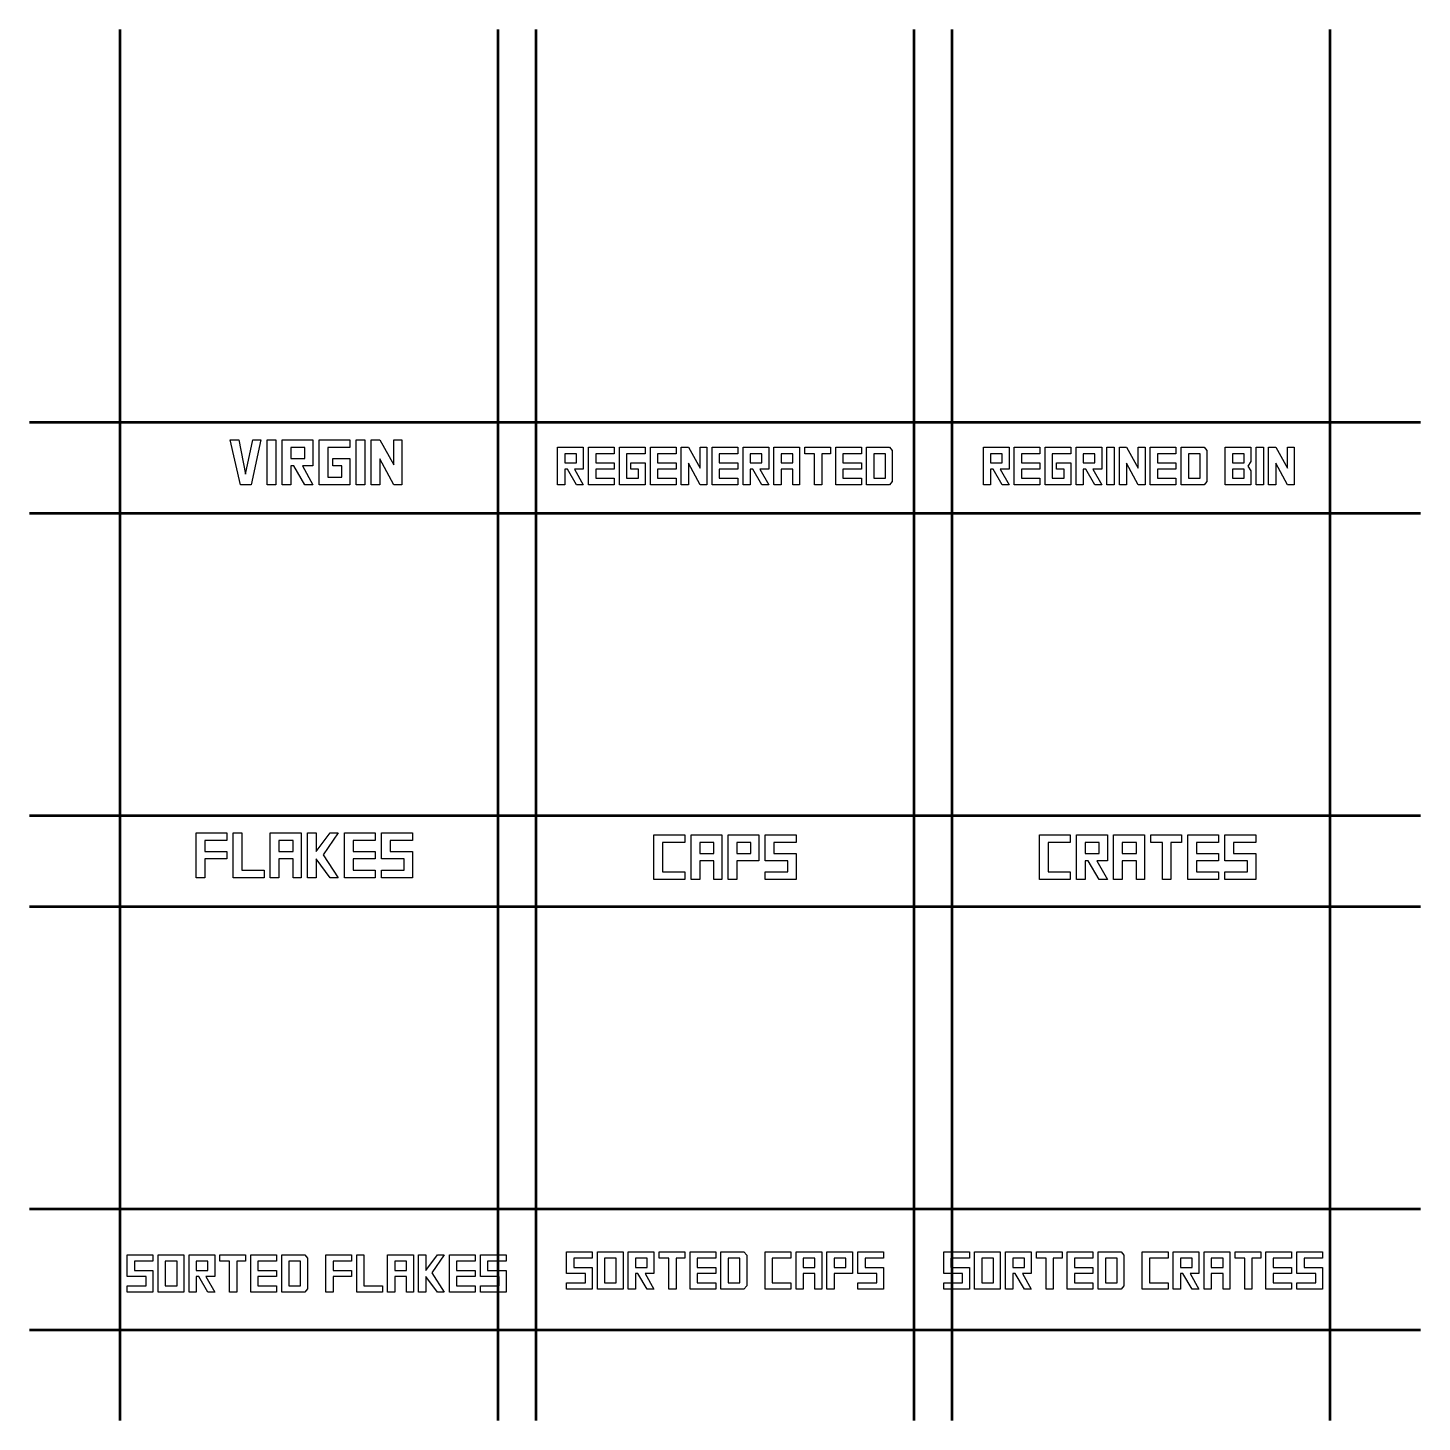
# Model space of a CAD drawing. Extents: x 0 to 3.63, y 0 to 3.63.
import ezdxf

# ---------------------------------------------------------------- set-up
doc = ezdxf.new("R2010")
doc.units = 0
doc.layers.get('0').update_dxf_attribs({"linetype": 'CONTINUOUS'})

msp = doc.modelspace()

# ---------------------------------------------------------------- linework, layer by layer
at = {"color": 250, "const_width": 0.006944}
for points in [[(0.236219, 3.62511), (0.236219, 0.003038)], [(1.22049, 3.62511), (1.22049, 0.003038)], [(1.3189, 3.62511), (1.3189, 0.003038)], [(2.30317, 3.62511), (2.30317, 0.003038)], [(2.40158, 3.62511), (2.40158, 0.003038)], [(3.38585, 3.62511), (3.38585, 0.003038)], [(0, 2.60161), (3.62207, 2.60161)], [(0, 2.36518), (3.62207, 2.36518)], [(0, 1.57775), (3.62207, 1.57775)], [(0, 1.34152), (3.62207, 1.34152)], [(0, 0.554144), (3.62207, 0.554144)], [(0, 0.239204), (3.62207, 0.239204)]]:
    msp.add_lwpolyline(points, dxfattribs=at)
at = {"color": 250}
for points in [[(0.582086, 2.55643), (0.603136, 2.55643), (0.577692, 2.43956), (0.550347, 2.43956), (0.522894, 2.55643), (0.545356, 2.55643), (0.562935, 2.46653), (0.582086, 2.55643)], [(0.619412, 2.55643), (0.641872, 2.55643), (0.641872, 2.43956), (0.619412, 2.43956), (0.619412, 2.55643)], [(0.658149, 2.43956), (0.658149, 2.55643), (0.73839, 2.55643), (0.73839, 2.4885), (0.710992, 2.4885), (0.73839, 2.43956), (0.717339, 2.43956), (0.688531, 2.4885), (0.68061, 2.4885), (0.68061, 2.43956), (0.658149, 2.43956)], [(0.790582, 2.50754), (0.834907, 2.50754), (0.834907, 2.43956), (0.754665, 2.43956), (0.754665, 2.55643), (0.834907, 2.55643), (0.834907, 2.5364), (0.777126, 2.5364), (0.777126, 2.45958), (0.813857, 2.45958), (0.813857, 2.4885), (0.790582, 2.4885), (0.790582, 2.50754)], [(0.851183, 2.55643), (0.873643, 2.55643), (0.873643, 2.43956), (0.851183, 2.43956), (0.851183, 2.55643)], [(0.912381, 2.43956), (0.889919, 2.43956), (0.889919, 2.55643), (0.912381, 2.55643), (0.94911, 2.49094), (0.94911, 2.55643), (0.970161, 2.55643), (0.970161, 2.43956), (0.94911, 2.43956), (0.912381, 2.50706), (0.912381, 2.43956)], [(0.68061, 2.50754), (0.717339, 2.50754), (0.717339, 2.5364), (0.68061, 2.5364), (0.68061, 2.50754)], [(1.37543, 2.43956), (1.37543, 2.53694), (1.44228, 2.53694), (1.44228, 2.48036), (1.41943, 2.48036), (1.44228, 2.43956), (1.42469, 2.43956), (1.40072, 2.48036), (1.39415, 2.48036), (1.39415, 2.43956), (1.37543, 2.43956)], [(1.39415, 2.49621), (1.42469, 2.49621), (1.42469, 2.52029), (1.39415, 2.52029), (1.39415, 2.49621)], [(1.47456, 2.52029), (1.47456, 2.49621), (1.52274, 2.49621), (1.52274, 2.48036), (1.47456, 2.48036), (1.47456, 2.45628), (1.52274, 2.45628), (1.52274, 2.43956), (1.45583, 2.43956), (1.45583, 2.53694), (1.52274, 2.53694), (1.52274, 2.52029), (1.47456, 2.52029)], [(1.56619, 2.49621), (1.60314, 2.49621), (1.60314, 2.43956), (1.53629, 2.43956), (1.53629, 2.53694), (1.60314, 2.53694), (1.60314, 2.52029), (1.55501, 2.52029), (1.55501, 2.45628), (1.58556, 2.45628), (1.58556, 2.48031), (1.56619, 2.48031), (1.56619, 2.49621)], [(1.63542, 2.52029), (1.63542, 2.49621), (1.6836, 2.49621), (1.6836, 2.48036), (1.63542, 2.48036), (1.63542, 2.45628), (1.6836, 2.45628), (1.6836, 2.43956), (1.61669, 2.43956), (1.61669, 2.53694), (1.6836, 2.53694), (1.6836, 2.52029), (1.63542, 2.52029)], [(1.71588, 2.43956), (1.69715, 2.43956), (1.69715, 2.53694), (1.71588, 2.53694), (1.74642, 2.48236), (1.74642, 2.53694), (1.764, 2.53694), (1.764, 2.43956), (1.74642, 2.43956), (1.71588, 2.49582), (1.71588, 2.43956)], [(1.79628, 2.52029), (1.79628, 2.49621), (1.84446, 2.49621), (1.84446, 2.48036), (1.79628, 2.48036), (1.79628, 2.45628), (1.84446, 2.45628), (1.84446, 2.43956), (1.77756, 2.43956), (1.77756, 2.53694), (1.84446, 2.53694), (1.84446, 2.52029), (1.79628, 2.52029)], [(1.85801, 2.43956), (1.85801, 2.53694), (1.92486, 2.53694), (1.92486, 2.48036), (1.90201, 2.48036), (1.92486, 2.43956), (1.90728, 2.43956), (1.88331, 2.48036), (1.87674, 2.48036), (1.87674, 2.43956), (1.85801, 2.43956)], [(1.87674, 2.49621), (1.90728, 2.49621), (1.90728, 2.52029), (1.87674, 2.52029), (1.87674, 2.49621)], [(1.98774, 2.48036), (1.95714, 2.48036), (1.95714, 2.43956), (1.93842, 2.43956), (1.93842, 2.53694), (2.00532, 2.53694), (2.00532, 2.43956), (1.98774, 2.43956), (1.98774, 2.48036)], [(1.95714, 2.49621), (1.98774, 2.49621), (1.98774, 2.52029), (1.95714, 2.52029), (1.95714, 2.49621)], [(2.04417, 2.52029), (2.01887, 2.52029), (2.01887, 2.53694), (2.08572, 2.53694), (2.08572, 2.52029), (2.06287, 2.52029), (2.06287, 2.43956), (2.04417, 2.43956), (2.04417, 2.52029)], [(2.118, 2.52029), (2.118, 2.49621), (2.16618, 2.49621), (2.16618, 2.48036), (2.118, 2.48036), (2.118, 2.45628), (2.16618, 2.45628), (2.16618, 2.43956), (2.09928, 2.43956), (2.09928, 2.53694), (2.16618, 2.53694), (2.16618, 2.52029), (2.118, 2.52029)], [(2.17974, 2.43956), (2.17974, 2.53694), (2.23953, 2.53694), (2.24658, 2.52843), (2.24658, 2.44814), (2.23958, 2.43956), (2.17974, 2.43956)], [(2.229, 2.52029), (2.19846, 2.52029), (2.19846, 2.45628), (2.229, 2.45628), (2.229, 2.52029)], [(2.48346, 2.43956), (2.48346, 2.53694), (2.55035, 2.53694), (2.55035, 2.48036), (2.5275, 2.48036), (2.55035, 2.43956), (2.53276, 2.43956), (2.50879, 2.48036), (2.50217, 2.48036), (2.50217, 2.43956), (2.48346, 2.43956)], [(2.50217, 2.49621), (2.53276, 2.49621), (2.53276, 2.52029), (2.50217, 2.52029), (2.50217, 2.49621)], [(2.58263, 2.52029), (2.58263, 2.49621), (2.63075, 2.49621), (2.63075, 2.48036), (2.58263, 2.48036), (2.58263, 2.45628), (2.63075, 2.45628), (2.63075, 2.43956), (2.56392, 2.43956), (2.56392, 2.53694), (2.63075, 2.53694), (2.63075, 2.52029), (2.58263, 2.52029)], [(2.67426, 2.49621), (2.71121, 2.49621), (2.71121, 2.43956), (2.64432, 2.43956), (2.64432, 2.53694), (2.71121, 2.53694), (2.71121, 2.52029), (2.66303, 2.52029), (2.66303, 2.45628), (2.69362, 2.45628), (2.69362, 2.48031), (2.67426, 2.48031), (2.67426, 2.49621)], [(2.72478, 2.43956), (2.72478, 2.53694), (2.79161, 2.53694), (2.79161, 2.48036), (2.76878, 2.48036), (2.79161, 2.43956), (2.77408, 2.43956), (2.75006, 2.48036), (2.74349, 2.48036), (2.74349, 2.43956), (2.72478, 2.43956)], [(2.74349, 2.49621), (2.77408, 2.49621), (2.77408, 2.52029), (2.74349, 2.52029), (2.74349, 2.49621)], [(2.80518, 2.53694), (2.82389, 2.53694), (2.82389, 2.43956), (2.80518, 2.43956), (2.80518, 2.53694)], [(2.85618, 2.43956), (2.83746, 2.43956), (2.83746, 2.53694), (2.85618, 2.53694), (2.88678, 2.48236), (2.88678, 2.53694), (2.90435, 2.53694), (2.90435, 2.43956), (2.88678, 2.43956), (2.85618, 2.49582), (2.85618, 2.43956)], [(2.93664, 2.52029), (2.93664, 2.49621), (2.98475, 2.49621), (2.98475, 2.48036), (2.93664, 2.48036), (2.93664, 2.45628), (2.98475, 2.45628), (2.98475, 2.43956), (2.91792, 2.43956), (2.91792, 2.53694), (2.98475, 2.53694), (2.98475, 2.52029), (2.93664, 2.52029)], [(2.99832, 2.43956), (2.99832, 2.53694), (3.05817, 2.53694), (3.06521, 2.52843), (3.06521, 2.44814), (3.05821, 2.43956), (2.99832, 2.43956)], [(3.04764, 2.52029), (3.01704, 2.52029), (3.01704, 2.45628), (3.04764, 2.45628), (3.04764, 2.52029)], [(3.18007, 2.53694), (3.18007, 2.50006), (3.17188, 2.48796), (3.18007, 2.47575), (3.18007, 2.43956), (3.11322, 2.43956), (3.11322, 2.53694), (3.18007, 2.53694)], [(3.13194, 2.49621), (3.16254, 2.49621), (3.16254, 2.52029), (3.13194, 2.52029), (3.13194, 2.49621)], [(3.19362, 2.53694), (3.21235, 2.53694), (3.21235, 2.43956), (3.19362, 2.43956), (3.19362, 2.53694)], [(3.24463, 2.43956), (3.22592, 2.43956), (3.22592, 2.53694), (3.24463, 2.53694), (3.27522, 2.48236), (3.27522, 2.53694), (3.29281, 2.53694), (3.29281, 2.43956), (3.27522, 2.43956), (3.24463, 2.49582), (3.24463, 2.43956)], [(3.13194, 2.45628), (3.16254, 2.45628), (3.16254, 2.48036), (3.13194, 2.48036), (3.13194, 2.45628)], [(0.456976, 1.41644), (0.434517, 1.41644), (0.434517, 1.53331), (0.514757, 1.53331), (0.514757, 1.51329), (0.456976, 1.51329), (0.456976, 1.48443), (0.514757, 1.48443), (0.514757, 1.46533), (0.456976, 1.46533), (0.456976, 1.41644)], [(0.553494, 1.43647), (0.611274, 1.43647), (0.611274, 1.41644), (0.531033, 1.41644), (0.531033, 1.53331), (0.553494, 1.53331), (0.553494, 1.43647)], [(0.68674, 1.46539), (0.650011, 1.46539), (0.650011, 1.41644), (0.62755, 1.41644), (0.62755, 1.53331), (0.70779, 1.53331), (0.70779, 1.41644), (0.68674, 1.41644), (0.68674, 1.46539)], [(0.746528, 1.41644), (0.724067, 1.41644), (0.724067, 1.53331), (0.746528, 1.53331), (0.746528, 1.48443), (0.783257, 1.53331), (0.804308, 1.53331), (0.765192, 1.47635), (0.804308, 1.41644), (0.783257, 1.41644), (0.746528, 1.46533), (0.746528, 1.41644)], [(0.843044, 1.51329), (0.843044, 1.48443), (0.900825, 1.48443), (0.900825, 1.46539), (0.843044, 1.46539), (0.843044, 1.43647), (0.900825, 1.43647), (0.900825, 1.41644), (0.820583, 1.41644), (0.820583, 1.53331), (0.900825, 1.53331), (0.900825, 1.51329), (0.843044, 1.51329)], [(0.917101, 1.46539), (0.917101, 1.53331), (0.997342, 1.53331), (0.997342, 1.51329), (0.939561, 1.51329), (0.939561, 1.48443), (0.997342, 1.48443), (0.997342, 1.41644), (0.917101, 1.41644), (0.917101, 1.43647), (0.976292, 1.43647), (0.976292, 1.46539), (0.917101, 1.46539)], [(1.6486, 1.43153), (1.70638, 1.43153), (1.70638, 1.41151), (1.62614, 1.41151), (1.62614, 1.52838), (1.70638, 1.52838), (1.70638, 1.50836), (1.6486, 1.50836), (1.6486, 1.43153)], [(1.78179, 1.46044), (1.74511, 1.46044), (1.74511, 1.41151), (1.72265, 1.41151), (1.72265, 1.52838), (1.8029, 1.52838), (1.8029, 1.41151), (1.78179, 1.41151), (1.78179, 1.46044)], [(1.84164, 1.41151), (1.81917, 1.41151), (1.81917, 1.52838), (1.89942, 1.52838), (1.89942, 1.46044), (1.84164, 1.46044), (1.84164, 1.41151)], [(1.91569, 1.46044), (1.91569, 1.52838), (1.99593, 1.52838), (1.99593, 1.50836), (1.93815, 1.50836), (1.93815, 1.47949), (1.99593, 1.47949), (1.99593, 1.41151), (1.91569, 1.41151), (1.91569, 1.43153), (1.97483, 1.43153), (1.97483, 1.46044), (1.91569, 1.46044)], [(2.65196, 1.43153), (2.70975, 1.43153), (2.70975, 1.41151), (2.6295, 1.41151), (2.6295, 1.52838), (2.70975, 1.52838), (2.70975, 1.50836), (2.65196, 1.50836), (2.65196, 1.43153)], [(2.72601, 1.41151), (2.72601, 1.52838), (2.80626, 1.52838), (2.80626, 1.46044), (2.77886, 1.46044), (2.80626, 1.41151), (2.78521, 1.41151), (2.7564, 1.46044), (2.74849, 1.46044), (2.74849, 1.41151), (2.72601, 1.41151)], [(2.88172, 1.46044), (2.845, 1.46044), (2.845, 1.41151), (2.82254, 1.41151), (2.82254, 1.52838), (2.90278, 1.52838), (2.90278, 1.41151), (2.88172, 1.41151), (2.88172, 1.46044)], [(2.94943, 1.50836), (2.91906, 1.50836), (2.91906, 1.52838), (2.99929, 1.52838), (2.99929, 1.50836), (2.9719, 1.50836), (2.9719, 1.41151), (2.94943, 1.41151), (2.94943, 1.50836)], [(3.03803, 1.50836), (3.03803, 1.47949), (3.09581, 1.47949), (3.09581, 1.46044), (3.03803, 1.46044), (3.03803, 1.43153), (3.09581, 1.43153), (3.09581, 1.41151), (3.01557, 1.41151), (3.01557, 1.52838), (3.09581, 1.52838), (3.09581, 1.50836), (3.03803, 1.50836)], [(3.11208, 1.46044), (3.11208, 1.52838), (3.19233, 1.52838), (3.19233, 1.50836), (3.13456, 1.50836), (3.13456, 1.47949), (3.19233, 1.47949), (3.19233, 1.41151), (3.11208, 1.41151), (3.11208, 1.43153), (3.17128, 1.43153), (3.17128, 1.46044), (3.11208, 1.46044)], [(0.650011, 1.48443), (0.68674, 1.48443), (0.68674, 1.51329), (0.650011, 1.51329), (0.650011, 1.48443)], [(1.74511, 1.47949), (1.78179, 1.47949), (1.78179, 1.50836), (1.74511, 1.50836), (1.74511, 1.47949)], [(1.84164, 1.47949), (1.87831, 1.47949), (1.87831, 1.50836), (1.84164, 1.50836), (1.84164, 1.47949)], [(2.74849, 1.47949), (2.78521, 1.47949), (2.78521, 1.50836), (2.74849, 1.50836), (2.74849, 1.47949)], [(2.845, 1.47949), (2.88172, 1.47949), (2.88172, 1.50836), (2.845, 1.50836), (2.845, 1.47949)], [(1.39844, 0.386447), (1.39844, 0.443088), (1.46528, 0.443088), (1.46528, 0.426378), (1.41715, 0.426378), (1.41715, 0.402344), (1.46528, 0.402344), (1.46528, 0.345649), (1.39844, 0.345649), (1.39844, 0.362358), (1.44775, 0.362358), (1.44775, 0.386447), (1.39844, 0.386447)], [(1.54574, 0.345703), (1.47885, 0.345703), (1.47885, 0.443088), (1.54574, 0.443088), (1.54574, 0.345703)], [(1.55931, 0.345703), (1.55931, 0.443088), (1.62614, 0.443088), (1.62614, 0.386447), (1.60331, 0.386447), (1.62614, 0.345703), (1.60856, 0.345703), (1.58458, 0.386447), (1.57801, 0.386447), (1.57801, 0.345703), (1.55931, 0.345703)], [(1.66504, 0.426378), (1.63971, 0.426378), (1.63971, 0.443088), (1.7066, 0.443088), (1.7066, 0.426378), (1.68375, 0.426378), (1.68375, 0.345649), (1.66504, 0.345649), (1.66504, 0.426378)], [(1.73887, 0.426378), (1.73887, 0.402344), (1.787, 0.402344), (1.787, 0.386447), (1.73887, 0.386447), (1.73887, 0.362358), (1.787, 0.362358), (1.787, 0.345649), (1.72017, 0.345649), (1.72017, 0.443088), (1.787, 0.443088), (1.787, 0.426378), (1.73887, 0.426378)], [(1.80057, 0.345703), (1.80057, 0.443088), (1.8604, 0.443088), (1.86746, 0.434517), (1.86746, 0.354221), (1.86046, 0.345703), (1.80057, 0.345703)], [(1.93419, 0.362358), (1.98232, 0.362358), (1.98232, 0.345703), (1.91547, 0.345703), (1.91547, 0.443088), (1.98232, 0.443088), (1.98232, 0.426378), (1.93419, 0.426378), (1.93419, 0.362358)], [(2.04519, 0.386447), (2.0146, 0.386447), (2.0146, 0.345703), (1.99588, 0.345703), (1.99588, 0.443088), (2.06278, 0.443088), (2.06278, 0.345703), (2.04519, 0.345703), (2.04519, 0.386447)], [(2.09506, 0.345703), (2.07633, 0.345703), (2.07633, 0.443088), (2.14318, 0.443088), (2.14318, 0.386447), (2.09506, 0.386447), (2.09506, 0.345703)], [(2.15674, 0.386447), (2.15674, 0.443088), (2.22364, 0.443088), (2.22364, 0.426378), (2.17546, 0.426378), (2.17546, 0.402344), (2.22364, 0.402344), (2.22364, 0.345649), (2.15674, 0.345649), (2.15674, 0.362358), (2.20606, 0.362358), (2.20606, 0.386447), (2.15674, 0.386447)], [(2.38026, 0.386447), (2.38026, 0.443088), (2.44715, 0.443088), (2.44715, 0.426378), (2.39899, 0.426378), (2.39899, 0.402344), (2.44715, 0.402344), (2.44715, 0.345649), (2.38026, 0.345649), (2.38026, 0.362358), (2.42958, 0.362358), (2.42958, 0.386447), (2.38026, 0.386447)], [(2.52756, 0.345703), (2.46072, 0.345703), (2.46072, 0.443088), (2.52756, 0.443088), (2.52756, 0.345703)], [(2.54112, 0.345703), (2.54112, 0.443088), (2.60801, 0.443088), (2.60801, 0.386447), (2.58512, 0.386447), (2.60801, 0.345703), (2.59044, 0.345703), (2.5664, 0.386447), (2.55985, 0.386447), (2.55985, 0.345703), (2.54112, 0.345703)], [(2.64686, 0.426378), (2.62158, 0.426378), (2.62158, 0.443088), (2.68842, 0.443088), (2.68842, 0.426378), (2.66558, 0.426378), (2.66558, 0.345649), (2.64686, 0.345649), (2.64686, 0.426378)], [(2.72071, 0.426378), (2.72071, 0.402344), (2.76887, 0.402344), (2.76887, 0.386447), (2.72071, 0.386447), (2.72071, 0.362358), (2.76887, 0.362358), (2.76887, 0.345649), (2.70199, 0.345649), (2.70199, 0.443088), (2.76887, 0.443088), (2.76887, 0.426378), (2.72071, 0.426378)], [(2.78244, 0.345703), (2.78244, 0.443088), (2.84224, 0.443088), (2.84928, 0.434517), (2.84928, 0.354221), (2.84229, 0.345703), (2.78244, 0.345703)], [(2.91601, 0.362358), (2.96419, 0.362358), (2.96419, 0.345703), (2.89729, 0.345703), (2.89729, 0.443088), (2.96419, 0.443088), (2.96419, 0.426378), (2.91601, 0.426378), (2.91601, 0.362358)], [(2.97775, 0.345703), (2.97775, 0.443088), (3.0446, 0.443088), (3.0446, 0.386447), (3.02175, 0.386447), (3.0446, 0.345703), (3.02701, 0.345703), (3.00304, 0.386447), (2.99647, 0.386447), (2.99647, 0.345703), (2.97775, 0.345703)], [(3.10747, 0.386447), (3.07688, 0.386447), (3.07688, 0.345703), (3.05817, 0.345703), (3.05817, 0.443088), (3.12506, 0.443088), (3.12506, 0.345703), (3.10747, 0.345703), (3.10747, 0.386447)], [(3.1639, 0.426378), (3.13861, 0.426378), (3.13861, 0.443088), (3.20546, 0.443088), (3.20546, 0.426378), (3.18261, 0.426378), (3.18261, 0.345649), (3.1639, 0.345649), (3.1639, 0.426378)], [(3.23774, 0.426378), (3.23774, 0.402344), (3.28592, 0.402344), (3.28592, 0.386447), (3.23774, 0.386447), (3.23774, 0.362358), (3.28592, 0.362358), (3.28592, 0.345649), (3.21903, 0.345649), (3.21903, 0.443088), (3.28592, 0.443088), (3.28592, 0.426378), (3.23774, 0.426378)], [(3.29949, 0.386447), (3.29949, 0.443088), (3.36632, 0.443088), (3.36632, 0.426378), (3.31819, 0.426378), (3.31819, 0.402344), (3.36632, 0.402344), (3.36632, 0.345649), (3.29949, 0.345649), (3.29949, 0.362358), (3.34874, 0.362358), (3.34874, 0.386447), (3.29949, 0.386447)], [(0.255046, 0.378526), (0.255046, 0.435167), (0.32194, 0.435167), (0.32194, 0.418457), (0.273762, 0.418457), (0.273762, 0.394368), (0.32194, 0.394368), (0.32194, 0.337728), (0.255046, 0.337728), (0.255046, 0.354438), (0.304363, 0.354438), (0.304363, 0.378526), (0.255046, 0.378526)], [(0.402344, 0.337782), (0.335504, 0.337782), (0.335504, 0.435167), (0.402344, 0.435167), (0.402344, 0.337782)], [(0.384819, 0.418457), (0.354221, 0.418457), (0.354221, 0.354438), (0.384819, 0.354438), (0.384819, 0.418457)], [(0.415907, 0.337782), (0.415907, 0.435113), (0.482801, 0.435113), (0.482801, 0.378526), (0.459961, 0.378526), (0.482801, 0.337782), (0.465224, 0.337782), (0.441243, 0.378526), (0.434625, 0.378526), (0.434625, 0.337782), (0.415907, 0.337782)], [(0.434625, 0.394368), (0.465224, 0.394368), (0.465224, 0.418457), (0.434625, 0.418457), (0.434625, 0.394368)], [(0.521647, 0.418457), (0.496365, 0.418457), (0.496365, 0.435167), (0.563206, 0.435167), (0.563206, 0.418457), (0.540365, 0.418457), (0.540365, 0.337728), (0.521647, 0.337728), (0.521647, 0.418457)], [(0.595486, 0.418457), (0.595486, 0.394368), (0.643664, 0.394368), (0.643664, 0.378526), (0.595486, 0.378526), (0.595486, 0.354438), (0.643664, 0.354438), (0.643664, 0.337728), (0.576768, 0.337728), (0.576768, 0.435167), (0.643664, 0.435167), (0.643664, 0.418457), (0.595486, 0.418457)], [(0.657226, 0.337782), (0.657226, 0.435113), (0.717014, 0.435113), (0.724067, 0.426594), (0.724067, 0.3463), (0.717122, 0.337782), (0.657226, 0.337782)], [(0.706543, 0.418457), (0.675944, 0.418457), (0.675944, 0.354438), (0.706543, 0.354438), (0.706543, 0.418457)], [(0.790799, 0.337782), (0.772081, 0.337782), (0.772081, 0.435167), (0.838976, 0.435167), (0.838976, 0.418457), (0.790799, 0.418457), (0.790799, 0.394368), (0.838976, 0.394368), (0.838976, 0.378526), (0.790799, 0.378526), (0.790799, 0.337782)], [(0.871257, 0.354438), (0.919379, 0.354438), (0.919379, 0.337782), (0.852539, 0.337782), (0.852539, 0.435167), (0.871257, 0.435167), (0.871257, 0.354438)], [(0.98226, 0.378526), (0.95166, 0.378526), (0.95166, 0.337782), (0.932943, 0.337782), (0.932943, 0.435113), (0.999837, 0.435113), (0.999837, 0.337782), (0.98226, 0.337782), (0.98226, 0.378526)], [(0.95166, 0.394368), (0.98226, 0.394368), (0.98226, 0.418457), (0.95166, 0.418457), (0.95166, 0.394368)], [(1.03212, 0.337782), (1.0134, 0.337782), (1.0134, 0.435167), (1.03212, 0.435167), (1.03212, 0.394368), (1.06272, 0.435167), (1.08024, 0.435167), (1.04763, 0.387696), (1.08024, 0.337782), (1.06272, 0.337782), (1.03212, 0.378526), (1.03212, 0.337782)], [(1.11252, 0.418457), (1.11252, 0.394368), (1.1607, 0.394368), (1.1607, 0.378526), (1.11252, 0.378526), (1.11252, 0.354438), (1.1607, 0.354438), (1.1607, 0.337728), (1.0938, 0.337728), (1.0938, 0.435167), (1.1607, 0.435167), (1.1607, 0.418457), (1.11252, 0.418457)], [(1.17426, 0.378526), (1.17426, 0.435167), (1.2411, 0.435167), (1.2411, 0.418457), (1.19298, 0.418457), (1.19298, 0.394368), (1.2411, 0.394368), (1.2411, 0.337728), (1.17426, 0.337728), (1.17426, 0.354438), (1.22358, 0.354438), (1.22358, 0.378526), (1.17426, 0.378526)], [(1.52815, 0.426378), (1.49756, 0.426378), (1.49756, 0.362358), (1.52815, 0.362358), (1.52815, 0.426378)], [(1.57801, 0.402344), (1.60856, 0.402344), (1.60856, 0.426378), (1.57801, 0.426378), (1.57801, 0.402344)], [(1.84987, 0.426378), (1.81928, 0.426378), (1.81928, 0.362358), (1.84987, 0.362358), (1.84987, 0.426378)], [(2.0146, 0.402344), (2.04519, 0.402344), (2.04519, 0.426378), (2.0146, 0.426378), (2.0146, 0.402344)], [(2.09506, 0.402344), (2.12565, 0.402344), (2.12565, 0.426378), (2.09506, 0.426378), (2.09506, 0.402344)], [(2.50999, 0.426378), (2.47944, 0.426378), (2.47944, 0.362358), (2.50999, 0.362358), (2.50999, 0.426378)], [(2.55985, 0.402344), (2.59044, 0.402344), (2.59044, 0.426378), (2.55985, 0.426378), (2.55985, 0.402344)], [(2.83171, 0.426378), (2.80117, 0.426378), (2.80117, 0.362358), (2.83171, 0.362358), (2.83171, 0.426378)], [(2.99647, 0.402344), (3.02701, 0.402344), (3.02701, 0.426378), (2.99647, 0.426378), (2.99647, 0.402344)], [(3.07688, 0.402344), (3.10747, 0.402344), (3.10747, 0.426378), (3.07688, 0.426378), (3.07688, 0.402344)]]:
    msp.add_lwpolyline(points, close=True, dxfattribs=at)

doc.saveas('drawing.dxf')
